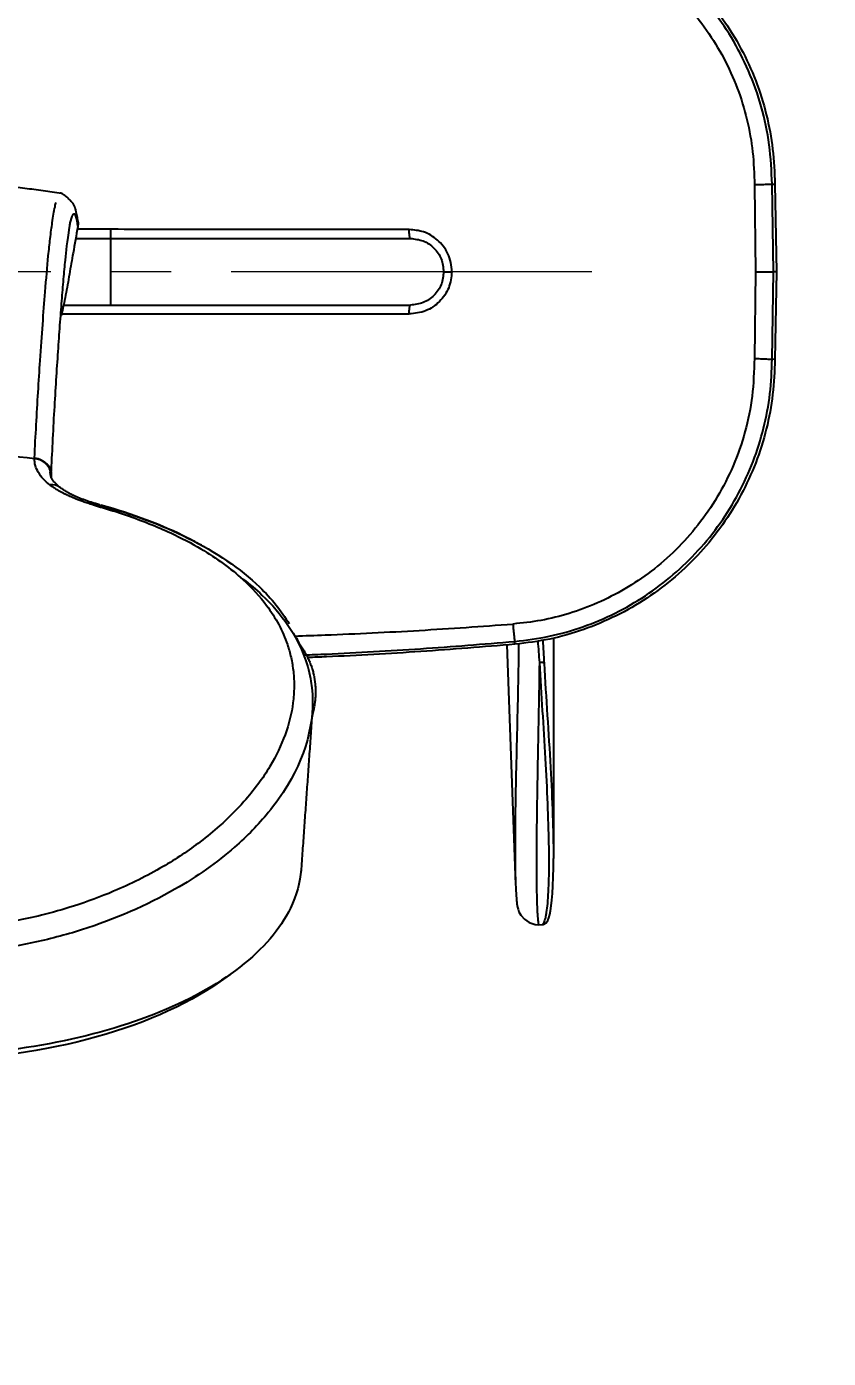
# Model space of a CAD drawing. Extents: x 0 to 3160, y 0 to 2315.
# Drawn here: x 1189.2 to 1274, y 1845.2 to 1985.8 of the extents above; entities that cross this region are included whole.
import ezdxf

# ---------------------------------------------------------------- set-up
doc = ezdxf.new("R2010")
doc.units = 0
doc.header["$LTSCALE"] = 4
doc.header["$MEASUREMENT"] = 0
doc.header["$PDMODE"] = 3
doc.header["$PDSIZE"] = -10
doc.linetypes.add('CENTER2', pattern=[28.575, 19.05, -3.175, 3.175, -3.175])
doc.layers.get('0').update_dxf_attribs({"linetype": 'CONTINUOUS'})
doc.layers.get('DEFPOINTS').update_dxf_attribs({"linetype": 'CONTINUOUS'})
doc.layers.add('1', color=7, linetype='CONTINUOUS', true_color=0xffffff)
doc.layers.add('Cneter', color=1, linetype='CENTER2', lineweight=13)
doc.layers.add('DEF_LAYER_ASSEM_MEMBER', color=7, linetype='CONTINUOUS')
doc.styles.add('Daelim Dimension', font='')
doc.styles.get('Daelim Dimension').set_extended_font_data('나눔고딕')
doc.dimstyles.new('DEFAULT', dxfattribs={"dimscale": 2, "dimtxt": 2, "dimasz": 2, "dimexe": 0, "dimexo": 2, "dimgap": 1, "dimtad": 1, "dimdec": 1, "dimzin": 9, "dimdsep": 46, "dimtxsty": 'Daelim Dimension', "dimcen": 0.5, "dimclrd": 252, "dimclre": 252, "dimclrt": 3, "dimadec": 1, "dimazin": 0, "dimtfac": 1, "dimtdec": 1, "dimtix": 1, "dimtmove": 0, "dimatfit": 3, "dimfxl": 1, "dimtolj": 1, "dimtzin": 1, "dimlwd": 9, "dimlwe": 9, "dimarcsym": 0})

# ---------------------------------------------------------------- blocks, each defined once
blk = doc.blocks.new('*D9')
at = {"color": 5, "lineweight": 9, "ltscale": 0.5, "transparency": 16777216}
for p, q in [((1427.96, 2064.6), (1513.15, 2064.6)), ((1511.15, 2056.6), (1511.15, 1458.32)), ((1136.3, 1450.32), (1513.15, 1450.32))]:
    blk.add_line(p, q, dxfattribs=at)
at = {"color": 5, "ltscale": 0.5, "transparency": 16777216}
for points in [[(1509.82, 2056.6), (1512.48, 2056.6), (1511.15, 2064.6)], [(1509.82, 1458.32), (1512.48, 1458.32), (1511.15, 1450.32)]]:
    blk.add_solid(points, dxfattribs=at)
at = {"layer": 'DEFPOINTS', "color": 0, "ltscale": 0.5, "transparency": 16777216}
for p in [(1423.96, 2064.6), (1132.3, 1450.32), (1511.15, 1450.32)]:
    blk.add_point(p, dxfattribs=at)
at = {"color": 7, "ltscale": 0.5, "transparency": 16777216, "insert": (1498.26, 1757.46), "char_height": 20, "attachment_point": 5, "rotation": 90, "style": 'Daelim Dimension'}
blk.add_mtext('\\A1;614', dxfattribs=at)

msp = doc.modelspace()

# ---------------------------------------------------------------- linework, layer by layer
at = {"layer": '1', "color": 7, "linetype": 'Continuous'}
for p, q in [((1266.15, 1969.07), (1266.25, 1959.91)), ((1268.01, 1969.15), (1268.31, 1969.16)), ((1268.17, 1959.91), (1268.01, 1969.15)), ((1268.31, 1969.16), (1268.46, 1959.91)), ((1198.13, 1956.39), (1198.13, 1964.39)), ((1266.25, 1959.91), (1266.15, 1950.75)), ((1268.01, 1950.67), (1268.17, 1959.91)), ((1268.06, 1959.91), (1268.17, 1959.91)), ((1268.46, 1959.91), (1268.17, 1959.91)), ((1268.46, 1959.91), (1268.31, 1950.66)), ((1193.14, 1956.39), (1229.79, 1956.39)), ((1268.31, 1950.66), (1268.01, 1950.67)), ((1240.84, 1920.57), (1240.81, 1920.87)), ((1210.73, 1885.71), (1209.69, 1884.97))]:
    msp.add_line(p, q, dxfattribs=at)
for centre, major_axis, ratio, start_param, end_param in [((1189.83, 1938.4), (-2, 0.04), 0.893525, 3.425037, 4.616675), ((1189.83, 1938.4), (-2, 0.04), 0.893525, 3.016859, 3.39679), ((1191.49, 1935.58), (-1.23, -1.58), 0.764481, 3.101452, 3.82496)]:
    msp.add_ellipse(centre, major_axis=major_axis, ratio=ratio, start_param=start_param, end_param=end_param, dxfattribs=at)
at = {"layer": '1', "color": 7, "linetype": 'Continuous', "extrusion": (0, 0, -1)}
msp.add_ellipse((1177.43, 1896.37), major_axis=(-39.5, 0), ratio=0.5, start_param=3.75705, end_param=4.712389, dxfattribs=at)
at = {"layer": '1', "color": 7, "linetype": 'Continuous'}
for points, knots in [([(1268.01, 1969.15), (1267.95, 1970.54), (1267.83, 1973.31), (1266.96, 1977.35), (1265.61, 1981.15), (1263.8, 1984.65), (1261.61, 1987.81), (1259.1, 1990.59), (1256.34, 1992.98), (1253.39, 1994.97), (1250.31, 1996.56), (1247.16, 1997.74), (1243.99, 1998.57), (1241.86, 1998.83), (1240.81, 1998.95)], [0, 0, 0, 0, 0.094402, 0.187516, 0.278486, 0.367269, 0.453876, 0.538337, 0.620641, 0.700805, 0.778812, 0.854703, 0.92844, 1, 1, 1, 1]), ([(1240.84, 1999.25), (1242.07, 1999.1), (1244.54, 1998.79), (1248.14, 1997.75), (1251.58, 1996.3), (1254.82, 1994.44), (1257.8, 1992.19), (1260.49, 1989.59), (1262.83, 1986.68), (1264.79, 1983.5), (1266.35, 1980.1), (1267.47, 1976.54), (1268.16, 1972.87), (1268.26, 1970.39), (1268.31, 1969.16)], [0, 0, 0, 0, 0.083367, 0.166742, 0.250118, 0.333497, 0.416882, 0.500269, 0.583652, 0.667029, 0.750403, 0.833775, 0.917149, 1, 1, 1, 1]), ([(1240.62, 1997.11), (1241.77, 1996.98), (1244.08, 1996.72), (1247.43, 1995.77), (1250.65, 1994.44), (1253.68, 1992.71), (1256.46, 1990.61), (1258.97, 1988.19), (1261.14, 1985.46), (1262.96, 1982.49), (1264.4, 1979.32), (1265.42, 1975.99), (1266.04, 1972.56), (1266.11, 1970.24), (1266.15, 1969.07)], [0, 0, 0, 0, 0.083296, 0.166553, 0.249851, 0.333188, 0.41654, 0.499899, 0.583235, 0.666549, 0.749806, 0.833021, 0.916199, 1, 1, 1, 1]), ([(1268.01, 1969.15), (1268.01, 1969.15), (1267.99, 1969.14), (1267.88, 1969.14), (1267.69, 1969.13), (1267.43, 1969.12), (1267.12, 1969.1), (1266.79, 1969.09), (1266.46, 1969.08), (1266.25, 1969.07), (1266.15, 1969.07)], [0, 0, 0, 0, 0.114751, 0.238361, 0.368566, 0.502175, 0.635453, 0.764726, 0.886933, 1, 1, 1, 1]), ([(1194.64, 1965.3), (1194.58, 1965.76), (1194.44, 1966.46), (1194.24, 1966.99), (1194.02, 1967.28), (1193.83, 1967.47), (1193.64, 1967.65), (1193.54, 1967.73), (1193.51, 1967.76), (1193.48, 1967.78), (1193.46, 1967.8), (1193.44, 1967.81), (1193.42, 1967.84), (1193.34, 1967.9), (1193.23, 1967.98), (1192.99, 1968.16), (1192.84, 1968.23), (1192.79, 1968.2)], [0, 0, 0, 0, 0.33083, 0.60308, 0.775691, 0.865313, 0.884584, 0.887259, 0.889269, 0.890099, 0.890868, 0.891628, 0.892433, 0.894322, 0.903325, 0.923626, 1, 1, 1, 1]), ([(1190.06, 1940.25), (1190.12, 1941.42), (1190.25, 1943.83), (1190.45, 1947.26), (1190.68, 1950.84), (1190.93, 1954.41), (1191.22, 1958.14), (1191.47, 1961.15), (1191.73, 1963.52), (1191.97, 1965.32), (1192.14, 1966.32), (1192.24, 1966.79), (1192.24, 1966.81)], [0, 0, 0, 0, 0.090955, 0.186289, 0.286, 0.408611, 0.530922, 0.684729, 0.771592, 0.868348, 0.994099, 1, 1, 1, 1]), ([(1193.8, 1964.85), (1193.83, 1965.01), (1193.96, 1965.59), (1194.16, 1966.13), (1194.41, 1965.98), (1194.56, 1965.1), (1194.64, 1964.67)], [0, 0, 0, 0, 0.099624, 0.399753, 0.699881, 1, 1, 1, 1]), ([(1191.83, 1938.57), (1191.89, 1939.67), (1191.99, 1941.99), (1192.17, 1945.29), (1192.37, 1948.51), (1192.56, 1951.51), (1192.76, 1954.29), (1192.95, 1956.87), (1193.14, 1959.17), (1193.36, 1961.6), (1193.53, 1963.03), (1193.8, 1964.85), (1193.8, 1964.85)], [0, 0, 0, 0, 0.093636, 0.19768, 0.301727, 0.405792, 0.510084, 0.613957, 0.71798, 0.821936, 0.988197, 1, 1, 1, 1]), ([(1194.64, 1964.67), (1194.47, 1963.74), (1194.18, 1962.07), (1193.75, 1959.66), (1193.37, 1957.44), (1193.05, 1955.98), (1192.89, 1955.27)], [0, 0, 0, 0, 0.294998, 0.531981, 0.768964, 1, 1, 1, 1]), ([(1194.65, 1965.3), (1194.67, 1965.14), (1194.67, 1964.98), (1194.65, 1964.77), (1194.65, 1964.72), (1194.64, 1964.67)], [0, 0, 0, 0, 0.758919, 0.758919, 1, 1, 1, 1]), ([(1194.42, 1963.43), (1197.77, 1963.43), (1205.36, 1963.43), (1217.17, 1963.43), (1225.58, 1963.43), (1229.79, 1963.43)], [0.4415101, 0.4415101, 0.4415101, 0.4415101, 0.6000002, 0.8000014, 1, 1, 1, 1]), ([(1229.66, 1964.38), (1225.47, 1964.38), (1217.09, 1964.38), (1205.38, 1964.39), (1197.88, 1964.39), (1194.59, 1964.39)], [0, 0, 0, 0, 0.2000082, 0.4000044, 0.5560461, 0.5560461, 0.5560461, 0.5560461]), ([(1234.17, 1959.91), (1234.15, 1960.24), (1234.1, 1960.9), (1233.77, 1961.82), (1233.29, 1962.62), (1232.48, 1963.47), (1231.26, 1964.22), (1230.18, 1964.32), (1229.66, 1964.37)], [0, 0, 0, 0, 0.141698, 0.278698, 0.411038, 0.538718, 0.778829, 1, 1, 1, 1]), ([(1229.79, 1963.43), (1229.77, 1963.44), (1229.74, 1963.47), (1229.7, 1963.68), (1229.67, 1964), (1229.67, 1964.25), (1229.66, 1964.37)], [0, 0, 0, 0, 0.2411988, 0.5004742, 0.7594841, 1, 1, 1, 1]), ([(1229.79, 1963.43), (1230.25, 1963.37), (1231.16, 1963.27), (1232.33, 1962.46), (1233.15, 1961.3), (1233.25, 1960.37), (1233.31, 1959.91)], [0, 0, 0, 0, 0.250121, 0.500024, 0.749937, 1, 1, 1, 1]), ([(1234.17, 1959.91), (1234.1, 1959.33), (1233.97, 1958.17), (1232.93, 1956.69), (1231.44, 1955.65), (1230.26, 1955.51), (1229.66, 1955.45)], [0, 0, 0, 0, 0.245565, 0.494092, 0.745848, 1, 1, 1, 1]), ([(1233.31, 1959.91), (1233.25, 1959.45), (1233.15, 1958.52), (1232.33, 1957.36), (1231.16, 1956.55), (1230.25, 1956.44), (1229.79, 1956.39)], [0, 0, 0, 0, 0.250062, 0.499977, 0.749876, 1, 1, 1, 1]), ([(1233.31, 1959.91), (1233.32, 1959.91), (1233.34, 1959.91), (1233.53, 1959.91), (1233.82, 1959.91), (1234.05, 1959.91), (1234.17, 1959.91)], [0, 0, 0, 0, 0.23892, 0.495909, 0.755146, 1, 1, 1, 1]), ([(1266.25, 1959.91), (1266.42, 1959.91), (1266.77, 1959.91), (1267.31, 1959.91), (1267.79, 1959.91), (1267.97, 1959.91), (1268.06, 1959.91)], [0, 0, 0, 0, 0.228614, 0.482025, 0.745366, 1, 1, 1, 1]), ([(1229.66, 1955.45), (1229.67, 1955.57), (1229.67, 1955.82), (1229.7, 1956.13), (1229.74, 1956.35), (1229.77, 1956.38), (1229.79, 1956.39)], [0, 0, 0, 0, 0.2405159, 0.4995258, 0.7588012, 1, 1, 1, 1]), ([(1229.66, 1955.44), (1226.16, 1955.44), (1219.17, 1955.44), (1208.65, 1955.44), (1199.9, 1955.44), (1194.66, 1955.44), (1192.93, 1955.44)], [0, 0, 0, 0, 0.1671614, 0.3337296, 0.4999973, 0.5823182, 0.5823182, 0.5823182, 0.5823182]), ([(1266.15, 1950.75), (1266.1, 1949.42), (1266.01, 1946.81), (1265.23, 1943), (1263.98, 1939.42), (1262.3, 1936.12), (1260.25, 1933.14), (1257.9, 1930.51), (1255.3, 1928.25), (1252.51, 1926.38), (1249.6, 1924.89), (1246.62, 1923.79), (1243.63, 1923.03), (1241.61, 1922.81), (1240.62, 1922.71)], [0, 0, 0, 0, 0.0952808, 0.1878342, 0.2783853, 0.3669046, 0.4533738, 0.5377814, 0.6200999, 0.7003233, 0.7784227, 0.8543948, 0.9282224, 1, 1, 1, 1]), ([(1240.81, 1920.87), (1242.04, 1921.02), (1244.48, 1921.33), (1248.04, 1922.36), (1251.45, 1923.79), (1254.66, 1925.64), (1257.61, 1927.87), (1260.27, 1930.44), (1262.59, 1933.33), (1264.53, 1936.48), (1266.07, 1939.84), (1267.18, 1943.37), (1267.87, 1947), (1267.97, 1949.45), (1268.01, 1950.67)], [0, 0, 0, 0, 0.083388, 0.16681, 0.250214, 0.33361, 0.41699, 0.500376, 0.583758, 0.667165, 0.750561, 0.833989, 0.917451, 1, 1, 1, 1]), ([(1268.31, 1950.66), (1268.26, 1949.42), (1268.16, 1946.95), (1267.47, 1943.28), (1266.35, 1939.72), (1264.79, 1936.32), (1262.83, 1933.14), (1260.49, 1930.23), (1257.8, 1927.63), (1254.82, 1925.38), (1251.58, 1923.52), (1248.14, 1922.07), (1244.54, 1921.03), (1242.07, 1920.72), (1240.84, 1920.57)], [0, 0, 0, 0, 0.082847, 0.166217, 0.249589, 0.332964, 0.416347, 0.499736, 0.583124, 0.666509, 0.749889, 0.833266, 0.916638, 1, 1, 1, 1]), ([(1266.15, 1950.75), (1266.25, 1950.75), (1266.46, 1950.74), (1266.79, 1950.73), (1267.12, 1950.72), (1267.43, 1950.7), (1267.69, 1950.69), (1267.88, 1950.68), (1267.99, 1950.67), (1268.01, 1950.67), (1268.01, 1950.67)], [0, 0, 0, 0, 0.113067, 0.235274, 0.364547, 0.497825, 0.631434, 0.761639, 0.885249, 1, 1, 1, 1]), ([(1191.68, 1937.4), (1191.45, 1937.6), (1190.94, 1938.03), (1190.44, 1938.72), (1190.11, 1939.44), (1190.07, 1939.92), (1190.06, 1940.17)], [0, 0, 0, 0, 0.236445, 0.497943, 0.743422, 1, 1, 1, 1]), ([(1196.4, 1935.25), (1196.97, 1935.09), (1198.13, 1934.75), (1200.91, 1933.84), (1204.2, 1932.53), (1208.43, 1930.31), (1211.93, 1927.77), (1215.03, 1924.37), (1216.53, 1921.54), (1217.21, 1919.15), (1217.45, 1917.66), (1217.53, 1916.05), (1217.37, 1913.84), (1216.68, 1911.02), (1215.29, 1908.13), (1213.73, 1905.78), (1212, 1903.66), (1209.96, 1901.63), (1207.12, 1899.3), (1203.5, 1896.88), (1198.95, 1894.61), (1194.57, 1892.99), (1191.06, 1891.99), (1187.7, 1891.25), (1184.87, 1890.81), (1182.54, 1890.57), (1180.98, 1890.45), (1179.63, 1890.38), (1178.4, 1890.35), (1177.73, 1890.35), (1177.43, 1890.34)], [0, 0, 0, 0, 0.018509, 0.037166, 0.093144, 0.1361, 0.207749, 0.261604, 0.335035, 0.35766, 0.382499, 0.408857, 0.435565, 0.489038, 0.542593, 0.573572, 0.603868, 0.648767, 0.679339, 0.732551, 0.793069, 0.838051, 0.87259, 0.89956, 0.937133, 0.953655, 0.965543, 0.981153, 0.991832, 1, 1, 1, 1]), ([(1200.48, 1933.95), (1200.26, 1934.03), (1199.49, 1934.3), (1198.14, 1934.75), (1196.97, 1935.08), (1196.4, 1935.25)], [0, 0, 0, 0, 0.16666, 0.587901, 1, 1, 1, 1]), ([(1208.16, 1930.77), (1207.55, 1931.12), (1204.25, 1932.89), (1200.49, 1934.32), (1197.08, 1935.27)], [0, 0, 0, 0, 0.190136, 1, 1, 1, 1]), ([(1197.09, 1935.26), (1200.48, 1934.32), (1206.8, 1931.92), (1213.46, 1927.48), (1216.15, 1924.1), (1216.98, 1922.72)], [0, 0, 0, 0, 0.362565, 0.754564, 1, 1, 1, 1]), ([(1212.08, 1927.46), (1212.8, 1926.92), (1215.79, 1924.42), (1217.78, 1921.51), (1218.64, 1919.11)], [0, 0, 0, 0, 0.225441, 1, 1, 1, 1]), ([(1217.57, 1921.44), (1218.64, 1921.48), (1223.03, 1921.64), (1230.72, 1922), (1237.32, 1922.47), (1240.62, 1922.71)], [0.4185456, 0.4185456, 0.4185456, 0.4185456, 0.5000238, 0.7500857, 1, 1, 1, 1]), ([(1240.62, 1922.71), (1240.63, 1922.61), (1240.65, 1922.4), (1240.68, 1922.07), (1240.71, 1921.74), (1240.74, 1921.43), (1240.77, 1921.18), (1240.79, 1921), (1240.81, 1920.89), (1240.81, 1920.87), (1240.81, 1920.87)], [0, 0, 0, 0, 0.114362, 0.23756, 0.367403, 0.500785, 0.634046, 0.763554, 0.886247, 1, 1, 1, 1]), ([(1218.52, 1919.44), (1219.32, 1919.47), (1223.44, 1919.65), (1230.87, 1920.06), (1237.5, 1920.6), (1240.81, 1920.87)], [0.4399957, 0.4399957, 0.4399957, 0.4399957, 0.4999587, 0.7499173, 1, 1, 1, 1]), ([(1240.84, 1920.57), (1237.52, 1920.3), (1230.89, 1919.77), (1223.59, 1919.35), (1219.6, 1919.19), (1218.93, 1919.17)], [0, 0, 0, 0, 0.2500452, 0.5000371, 0.550022, 0.550022, 0.550022, 0.550022]), ([(1218.64, 1919.11), (1218.93, 1918.31), (1220.06, 1913.97), (1218.74, 1908.24), (1214.62, 1902.44), (1210.9, 1898.63), (1204.58, 1894.15), (1197, 1890.84), (1189.87, 1888.96), (1185.07, 1888.18), (1180.93, 1887.81), (1178.57, 1887.77), (1177.43, 1887.75)], [0, 0, 0, 0, 0.058776, 0.312205, 0.380066, 0.471373, 0.59709, 0.755583, 0.831587, 0.905068, 0.954065, 1, 1, 1, 1]), ([(1218.24, 1896.79), (1218.14, 1895.41), (1217.77, 1894.05), (1216.03, 1890.48), (1214.24, 1888.4), (1209.32, 1884.57), (1206.26, 1882.89), (1199.11, 1880.08), (1195.11, 1878.99), (1186.51, 1877.5), (1182.01, 1877.12), (1177.43, 1877.12)], [0, 0, 0, 0, 0.132259, 0.132259, 0.349195, 0.349195, 0.56613, 0.56613, 0.783065, 0.783065, 1, 1, 1, 1])]:
    msp.add_open_spline(points, degree=3, knots=knots, dxfattribs=at)
for points, degree in [([(1192.91, 1968.17), (1177.43, 1970.36)], 1), ([(1192.24, 1966.81), (1192.27, 1966.97), (1192.3, 1967.11), (1192.34, 1967.24)], 3), ([(1190.06, 1940.17), (1185.87, 1940.58), (1181.65, 1940.79), (1177.43, 1940.79)], 3), ([(1190.06, 1940.17), (1190.06, 1940.18), (1190.06, 1940.21), (1190.06, 1940.24), (1190.06, 1940.25)], 3), ([(1192.77, 1937.13), (1191.61, 1938.01), (1191.75, 1938.92)], 2), ([(1191.75, 1938.91), (1191.76, 1938.95)], 1), ([(1196.4, 1935.25), (1196.27, 1935.29), (1196.03, 1935.36), (1195.71, 1935.46), (1195.43, 1935.55), (1195.17, 1935.64), (1194.94, 1935.72), (1194.74, 1935.8), (1194.56, 1935.87), (1194.4, 1935.94), (1194.24, 1936.01), (1194.08, 1936.07), (1193.94, 1936.13), (1193.81, 1936.19), (1193.68, 1936.24), (1193.56, 1936.3), (1193.44, 1936.35), (1193.31, 1936.41), (1193.2, 1936.47), (1193.08, 1936.53), (1192.96, 1936.59), (1192.83, 1936.66), (1192.68, 1936.74), (1192.53, 1936.83), (1192.37, 1936.93), (1192.2, 1937.04), (1192.03, 1937.15), (1191.85, 1937.27), (1191.74, 1937.36), (1191.68, 1937.4)], 3), ([(1196.93, 1935.31), (1194.22, 1936.03), (1192.75, 1937.14)], 2), ([(1196.4, 1935.25), (1196.61, 1935.4), (1196.85, 1935.42), (1197.01, 1935.23)], 3), ([(1217.76, 1921.25), (1217.86, 1921.04), (1217.96, 1920.83), (1218.05, 1920.62)], 3), ([(1218.05, 1920.62), (1220.58, 1917.19), (1219.37, 1912.9)], 2), ([(1219.45, 1913.84), (1218.23, 1896.6)], 1)]:
    msp.add_open_spline(points, degree=degree, dxfattribs=at)
msp.add_rational_spline([(1190.06, 1940.25), (1191.25, 1940.12), (1191.99, 1939.26), (1191.82, 1938.2)], [1.17879202072, 0.940345898746, 0.940402673276, 1.17896234431], degree=3, dxfattribs=at)
at = {"layer": 'Cneter', "lineweight": 5, "ltscale": 0.5}
msp.add_line((1248.95, 1959.9), (1045.87, 1959.9), dxfattribs=at)
at = {"layer": 'DEF_LAYER_ASSEM_MEMBER', "color": 7, "linetype": 'Continuous'}
for p, q in [((1244.9, 1921.21), (1244.9, 1898.1)), ((1239.97, 1920.5), (1240.91, 1895.22)), ((1244.9, 1898.1), (1244.9, 1897.95)), ((1240.91, 1895.21), (1240.92, 1894.91)), ((1243.35, 1890.96), (1243.7, 1890.97)), ((1243.7, 1890.97), (1243.7, 1890.97))]:
    msp.add_line(p, q, dxfattribs=at)
for points in [[(1243.7, 1890.97), (1243.82, 1890.98), (1244.15, 1891.17), (1244.31, 1891.41), (1244.42, 1891.68), (1244.51, 1892.02), (1244.59, 1892.44), (1244.67, 1892.94), (1244.74, 1893.55), (1244.79, 1894.25), (1244.84, 1895.06), (1244.88, 1895.98), (1244.9, 1897), (1244.9, 1897.95)], [(1240.92, 1894.91), (1240.93, 1894.57), (1240.95, 1894.27), (1240.97, 1893.99), (1240.99, 1893.75), (1241.01, 1893.53), (1241.03, 1893.33), (1241.05, 1893.15), (1241.07, 1892.99), (1241.11, 1892.81), (1241.16, 1892.6), (1241.26, 1892.33), (1241.46, 1891.95), (1241.83, 1891.53), (1242.35, 1891.18), (1242.99, 1890.98), (1243.35, 1890.96)]]:
    msp.add_lwpolyline(points, dxfattribs=at)
at = {"layer": 'DEF_LAYER_ASSEM_MEMBER', "color": 9, "linetype": 'Continuous'}
msp.add_open_spline([(1241.23, 1920.62), (1241.23, 1920.5), (1241.19, 1917.12), (1241.07, 1912.16), (1240.92, 1905.9), (1240.85, 1901.71), (1240.84, 1898.2), (1240.87, 1896.11), (1240.91, 1895.21)], degree=3, knots=[8.096103, 8.096103, 8.096103, 8.096103, 8.450341, 18.244774, 22.972365, 27.238962, 30.81346, 33.502535, 33.502535, 33.502535, 33.502535], dxfattribs=at)
for points in [[(1243.25, 1920.9), (1243.3, 1920.14), (1243.36, 1919.39), (1243.42, 1918.63)], [(1243.77, 1920.99), (1243.82, 1920.18), (1243.86, 1919.38), (1243.91, 1918.57)]]:
    msp.add_open_spline(points, degree=3, dxfattribs=at)
for points, start_tangent, end_tangent in [([(1243.42, 1918.63), (1243.34, 1913.55), (1243.24, 1908.5), (1243.2, 1906.06), (1243.16, 1903.71), (1243.13, 1901.49), (1243.11, 1899.43), (1243.1, 1897.54), (1243.11, 1895.86), (1243.13, 1894.4), (1243.16, 1893.18), (1243.18, 1892.67), (1243.2, 1892.22), (1243.23, 1891.84), (1243.25, 1891.52), (1243.28, 1891.28), (1243.3, 1891.1), (1243.33, 1891), (1243.34, 1890.97), (1243.35, 1890.96)], (-0.01228, -0.999925), (0.999836, 0.018108)), ([(1243.91, 1918.57), (1243.86, 1918.6), (1243.75, 1918.63), (1243.6, 1918.64), (1243.42, 1918.63)], (-0.414018, 0.910269), (-0.998526, -0.054283)), ([(1243.42, 1918.63), (1243.73, 1913.56), (1244.04, 1908.51), (1244.27, 1903.73), (1244.4, 1899.45), (1244.42, 1897.57), (1244.4, 1895.88), (1244.34, 1894.42), (1244.26, 1893.2), (1244.14, 1892.24), (1244.08, 1891.85), (1244.01, 1891.54), (1243.93, 1891.29), (1243.86, 1891.11), (1243.78, 1891), (1243.7, 1890.97)], (0.058641, -0.998279), (-0.999827, -0.018615)), ([(1243.91, 1918.57), (1244.59, 1907.56), (1244.82, 1902.48), (1244.9, 1898.1)], (0.059544, -0.998226), (-0.000001, -1))]:
    msp.add_spline(points, degree=3, dxfattribs=dict(at, start_tangent=start_tangent, end_tangent=end_tangent))

# ---------------------------------------------------------------- dimensions: what is measured, and where the dimension line sits
at = {"color": 5, "ltscale": 0.5}
dim = msp.add_linear_dim(base=(1511.15, 1450.32), p1=(1423.96, 2064.6), p2=(1132.3, 1450.32), angle=90, dimstyle='DEFAULT', override={"dimtxt": 10, "dimasz": 4, "dimexe": 1, "dimdec": 0, "dimclrd": 5, "dimclre": 5, "dimclrt": 7}, dxfattribs=at)
dim.commit()
dim.dimension.update_dxf_attribs({"geometry": '*D9', "text_midpoint": (1498.26, 1757.46)})

doc.saveas('drawing.dxf')
